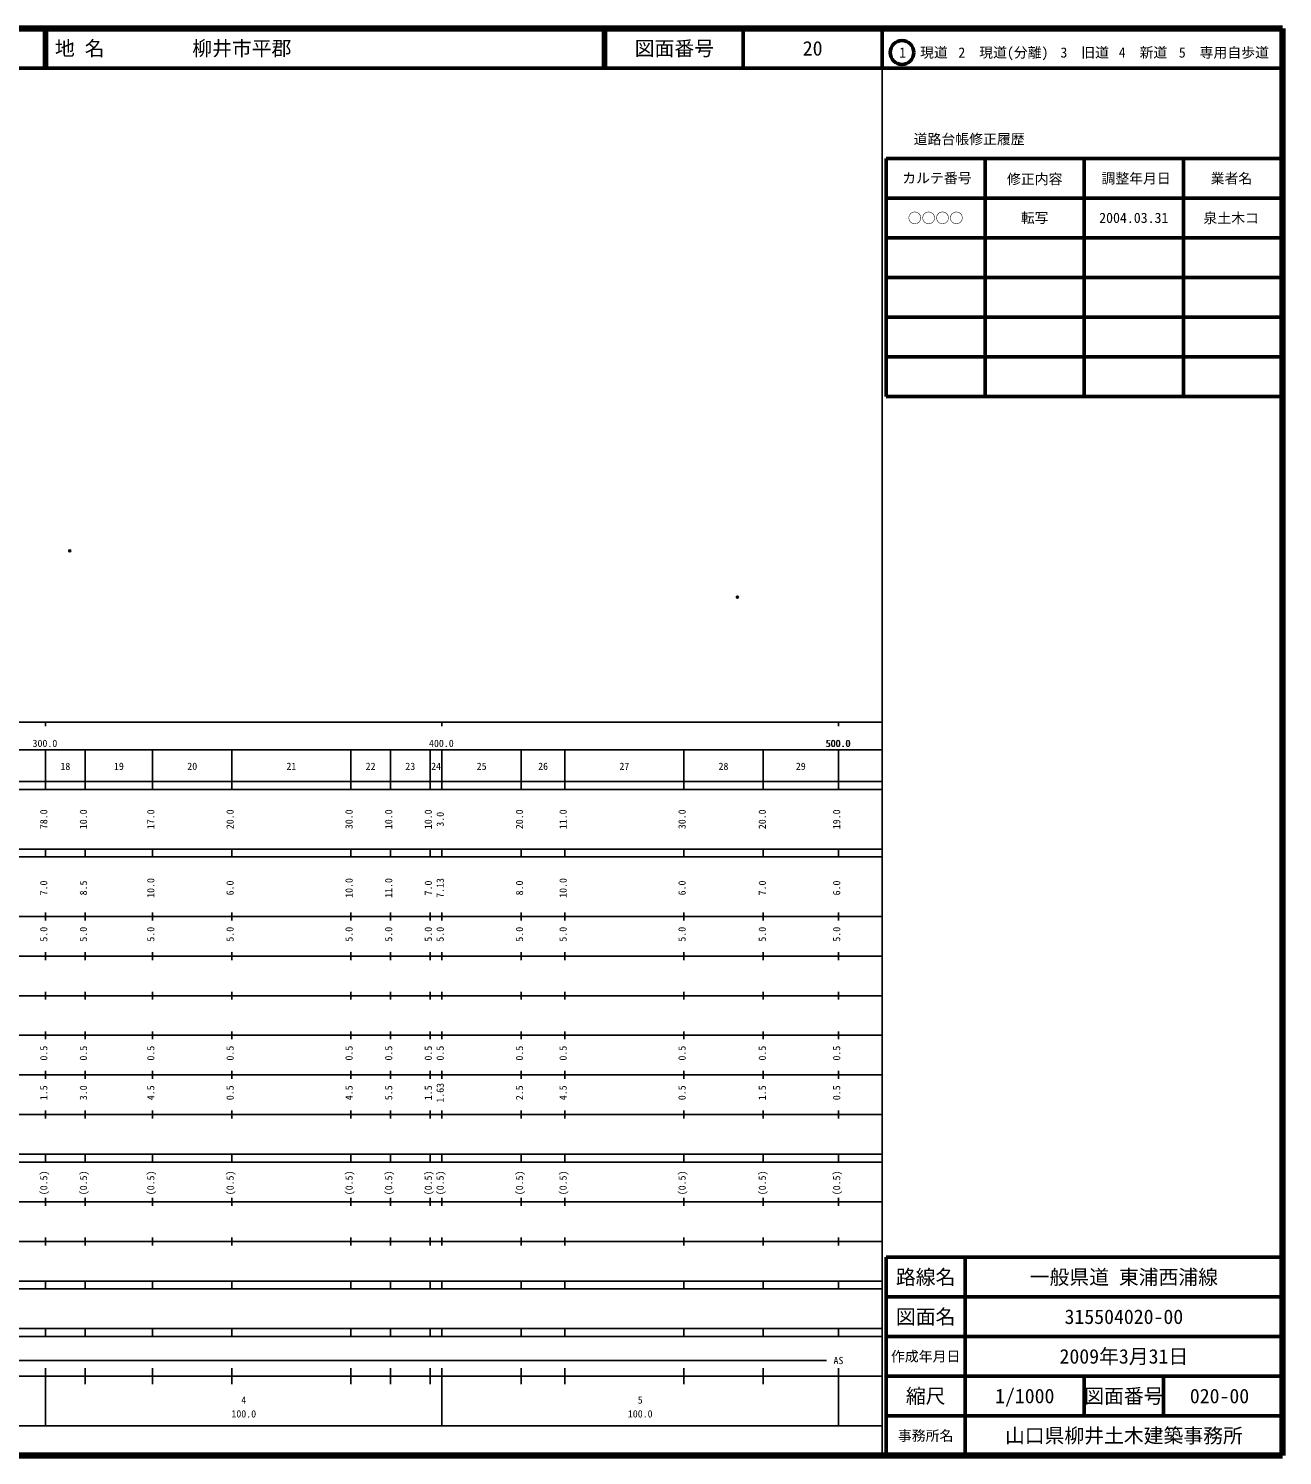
# Model space of a CAD drawing. Units: millimetres on the paper. Extents: x 40 to 680, y 20 to 380.
# Drawn here: x 363.7 to 680, y 20 to 380 of the extents above; entities that cross this region are included whole.
import ezdxf
from ezdxf.enums import TextEntityAlignment as Align

# ---------------------------------------------------------------- set-up
doc = ezdxf.new("R2010")
doc.units = ezdxf.units.MM
doc.header["$PDMODE"] = 32
doc.header["$PDSIZE"] = 0.5
doc.layers.add('M-OTRS', color=6, linetype='Continuous')
doc.layers.add('M-TTL-TXT', color=7, linetype='Continuous')
for name, color, linetype, lineweight in [('M-TTL', 2, 'Continuous', 140), ('M-TTL-BAND', 7, 'Continuous', 25), ('M-TTL-FRAM', 2, 'Continuous', 50), ('M-TTL-LINE', 7, 'Continuous', 50)]:
    doc.layers.add(name, color=color, linetype=linetype, lineweight=lineweight)
doc.styles.add('ＭＳ ゴシック', font='')
doc.styles.get('ＭＳ ゴシック').set_extended_font_data('MS Gothic')

msp = doc.modelspace()

# ---------------------------------------------------------------- linework, layer by layer
at = {"layer": 'M-OTRS'}
for p in [(374.087, 248.228), (542.506, 236.549)]:
    msp.add_point(p, dxfattribs=at)
at = {"layer": 'M-TTL'}
for p, q in [((680, 380), (40, 380)), ((680, 20), (680, 380)), ((40, 20), (680, 20))]:
    msp.add_line(p, q, dxfattribs=at)
at = {"layer": 'M-TTL-BAND'}
for p, q in [((579, 20), (579, 370)), ((40, 205), (579, 205)), ((368, 205), (368, 204)), ((468, 205), (468, 204)), ((568, 205), (568, 204)), ((68, 198), (579, 198)), ((368, 188), (368, 198)), ((378, 188), (378, 198)), ((395, 188), (395, 198)), ((415, 188), (415, 198)), ((445, 188), (445, 198)), ((455, 188), (455, 198)), ((465, 188), (465, 198)), ((468, 188), (468, 198)), ((488, 188), (488, 198)), ((499, 188), (499, 198)), ((529, 188), (529, 198)), ((549, 188), (549, 198)), ((568, 188), (568, 198)), ((40, 190), (579, 190)), ((40, 188), (579, 188)), ((40, 173), (579, 173)), ((368, 171), (368, 173)), ((378, 171), (378, 173)), ((395, 171), (395, 173)), ((415, 171), (415, 173)), ((445, 171), (445, 173)), ((455, 171), (455, 173)), ((465, 171), (465, 173)), ((468, 171), (468, 173)), ((488, 171), (488, 173)), ((499, 171), (499, 173)), ((529, 171), (529, 173)), ((549, 171), (549, 173)), ((568, 171), (568, 173)), ((40, 171), (579, 171)), ((40, 156), (579, 156)), ((368, 155), (368, 157)), ((378, 155), (378, 157)), ((395, 155), (395, 157)), ((415, 155), (415, 157)), ((445, 155), (445, 157)), ((455, 155), (455, 157)), ((465, 155), (465, 157)), ((468, 155), (468, 157)), ((488, 155), (488, 157)), ((499, 155), (499, 157)), ((529, 155), (529, 157)), ((549, 155), (549, 157)), ((568, 155), (568, 157)), ((46, 146), (579, 146)), ((368, 145), (368, 147)), ((378, 145), (378, 147)), ((395, 145), (395, 147)), ((415, 145), (415, 147)), ((445, 145), (445, 147)), ((455, 145), (455, 147)), ((465, 145), (465, 147)), ((468, 145), (468, 147)), ((488, 145), (488, 147)), ((499, 145), (499, 147)), ((529, 145), (529, 147)), ((549, 145), (549, 147)), ((568, 145), (568, 147)), ((368, 135), (368, 137)), ((378, 135), (378, 137)), ((395, 135), (395, 137)), ((415, 135), (415, 137)), ((445, 135), (445, 137)), ((455, 135), (455, 137)), ((465, 135), (465, 137)), ((468, 135), (468, 137)), ((488, 135), (488, 137)), ((499, 135), (499, 137)), ((529, 135), (529, 137)), ((549, 135), (549, 137)), ((568, 135), (568, 137)), ((52, 136), (579, 136)), ((46, 126), (579, 126)), ((368, 125), (368, 127)), ((378, 125), (378, 127)), ((395, 125), (395, 127)), ((415, 125), (415, 127)), ((445, 125), (445, 127)), ((455, 125), (455, 127)), ((465, 125), (465, 127)), ((468, 125), (468, 127)), ((488, 125), (488, 127)), ((499, 125), (499, 127)), ((529, 125), (529, 127)), ((549, 125), (549, 127)), ((568, 125), (568, 127)), ((52, 116), (579, 116)), ((368, 115), (368, 117)), ((378, 115), (378, 117)), ((395, 115), (395, 117)), ((415, 115), (415, 117)), ((445, 115), (445, 117)), ((455, 115), (455, 117)), ((465, 115), (465, 117)), ((468, 115), (468, 117)), ((488, 115), (488, 117)), ((499, 115), (499, 117)), ((529, 115), (529, 117)), ((549, 115), (549, 117)), ((568, 115), (568, 117)), ((46, 106), (579, 106)), ((368, 105), (368, 107)), ((378, 105), (378, 107)), ((395, 105), (395, 107)), ((415, 105), (415, 107)), ((445, 105), (445, 107)), ((455, 105), (455, 107)), ((465, 105), (465, 107)), ((468, 105), (468, 107)), ((488, 105), (488, 107)), ((499, 105), (499, 107)), ((529, 105), (529, 107)), ((549, 105), (549, 107)), ((568, 105), (568, 107)), ((40, 96), (579, 96)), ((40, 94), (579, 94)), ((368, 94), (368, 96)), ((378, 94), (378, 96)), ((395, 94), (395, 96)), ((415, 94), (415, 96)), ((445, 94), (445, 96)), ((455, 94), (455, 96)), ((465, 94), (465, 96)), ((468, 94), (468, 96)), ((488, 94), (488, 96)), ((499, 94), (499, 96)), ((529, 94), (529, 96)), ((549, 94), (549, 96)), ((568, 94), (568, 96)), ((49, 84), (579, 84)), ((368, 83), (368, 85)), ((378, 83), (378, 85)), ((395, 83), (395, 85)), ((415, 83), (415, 85)), ((445, 83), (445, 85)), ((455, 83), (455, 85)), ((465, 83), (465, 85)), ((468, 83), (468, 85)), ((488, 83), (488, 85)), ((499, 83), (499, 85)), ((529, 83), (529, 85)), ((549, 83), (549, 85)), ((568, 83), (568, 85)), ((40, 74), (579, 74)), ((368, 73), (368, 75)), ((378, 73), (378, 75)), ((395, 73), (395, 75)), ((415, 73), (415, 75)), ((445, 73), (445, 75)), ((455, 73), (455, 75)), ((465, 73), (465, 75)), ((468, 73), (468, 75)), ((488, 73), (488, 75)), ((499, 73), (499, 75)), ((529, 73), (529, 75)), ((549, 73), (549, 75)), ((568, 73), (568, 75)), ((40, 64), (579, 64)), ((40, 62), (579, 62)), ((368, 62), (368, 64)), ((378, 62), (378, 64)), ((395, 62), (395, 64)), ((415, 62), (415, 64)), ((445, 62), (445, 64)), ((455, 62), (455, 64)), ((465, 62), (465, 64)), ((468, 62), (468, 64)), ((488, 62), (488, 64)), ((499, 62), (499, 64)), ((529, 62), (529, 64)), ((549, 62), (549, 64)), ((568, 62), (568, 64)), ((40, 52), (579, 52)), ((368, 50), (368, 52)), ((378, 50), (378, 52)), ((395, 50), (395, 52)), ((415, 50), (415, 52)), ((445, 50), (445, 52)), ((455, 50), (455, 52)), ((465, 50), (465, 52)), ((468, 50), (468, 52)), ((488, 50), (488, 52)), ((499, 50), (499, 52)), ((529, 50), (529, 52)), ((549, 50), (549, 52)), ((568, 50), (568, 52)), ((40, 50), (579, 50)), ((71, 44), (565, 44)), ((40, 40), (579, 40)), ((368, 27.5), (368, 42)), ((378, 38), (378, 42)), ((395, 38), (395, 42)), ((415, 38), (415, 42)), ((445, 38), (445, 42)), ((455, 38), (455, 42)), ((465, 38), (465, 42)), ((468, 27.5), (468, 42)), ((488, 38), (488, 42)), ((499, 38), (499, 42)), ((529, 38), (529, 42)), ((549, 38), (549, 42)), ((568, 27.5), (568, 42)), ((68, 27.5), (579, 27.5))]:
    msp.add_line(p, q, dxfattribs=at)
at = {"layer": 'M-TTL-FRAM'}
for p, q in [((580, 347.197), (580, 287.197)), ((580, 347.197), (680, 347.197)), ((580, 287.197), (680, 287.197)), ((680, 70), (580, 70)), ((580, 70), (580, 20))]:
    msp.add_line(p, q, dxfattribs=at)
at = {"layer": 'M-TTL-LINE'}
for p, q in [((367.75, 380), (367.75, 370)), ((368.25, 380), (368.25, 370)), ((508.747, 380), (508.747, 370)), ((509.247, 380), (509.247, 370)), ((543.997, 380), (543.997, 370)), ((579, 380), (579, 370)), ((40, 370), (680, 370)), ((605, 347.197), (605, 287.197)), ((630, 347.197), (630, 287.197)), ((655, 347.197), (655, 287.197)), ((580, 337.197), (680, 337.197)), ((580, 327.197), (680, 327.197)), ((580, 317.197), (680, 317.197)), ((580, 307.197), (680, 307.197)), ((580, 297.197), (680, 297.197)), ((600, 70), (600, 20)), ((680, 60), (580, 60)), ((680, 50), (580, 50)), ((680, 40), (580, 40)), ((630, 40), (630, 30)), ((650, 40), (650, 30)), ((680, 30), (580, 30))]:
    msp.add_line(p, q, dxfattribs=at)
msp.add_circle((584.031, 373.958), 3, dxfattribs=at)

# ---------------------------------------------------------------- texts
at = {"layer": 'M-TTL-BAND', "style": 'ＭＳ ゴシック'}
for s, p in [('300.0', (367.844, 198.195)), ('400.0', (467.844, 198.195)), ('500.0', (567.844, 198.195)), ('500.0', (568, 198.195)), ('18', (373, 192.405)), ('19', (386.5, 192.405)), ('20', (405, 192.405)), ('21', (430, 192.405)), ('22', (450, 192.405)), ('23', (460, 192.405)), ('24', (466.5, 192.405)), ('25', (478, 192.405)), ('26', (493.5, 192.405)), ('27', (514, 192.405)), ('28', (539, 192.405)), ('29', (558.5, 192.405)), ('AS', (568, 42.5)), ('4', (418, 32.523)), ('5', (518, 32.523)), ('100.0', (418, 29.033)), ('100.0', (518, 29.033))]:
    msp.add_text(s, height=1.833, dxfattribs=at).set_placement(p, align=Align.BOTTOM_CENTER)
for s, p in [('78.0', (369, 180.5)), ('10.0', (379, 180.5)), ('17.0', (396, 180.5)), ('20.0', (416, 180.5)), ('30.0', (446, 180.5)), ('10.0', (456, 180.5)), ('10.0', (466, 180.5)), ('3.0', (469, 180.5)), ('20.0', (489, 180.5)), ('11.0', (500, 180.5)), ('30.0', (530, 180.5)), ('20.0', (550.25, 180.5)), ('19.0', (569, 180.5)), ('7.0', (369, 163.174)), ('8.5', (379, 163.174)), ('10.0', (396, 163.174)), ('6.0', (416, 163.174)), ('10.0', (446, 163.174)), ('11.0', (456, 163.174)), ('7.0', (466, 163.174)), ('7.13', (469, 163.174)), ('8.0', (489, 163.174)), ('10.0', (500, 163.174)), ('6.0', (530, 163.174)), ('7.0', (550.25, 163.174)), ('6.0', (569, 163.174)), ('5.0', (369, 151.5)), ('5.0', (379, 151.5)), ('5.0', (396, 151.5)), ('5.0', (416, 151.5)), ('5.0', (446, 151.5)), ('5.0', (456, 151.5)), ('5.0', (466, 151.5)), ('5.0', (469, 151.5)), ('5.0', (489, 151.5)), ('5.0', (500, 151.5)), ('5.0', (530, 151.5)), ('5.0', (550.25, 151.5)), ('5.0', (569, 151.5)), ('0.5', (369, 121.5)), ('0.5', (379, 121.5)), ('0.5', (396, 121.5)), ('0.5', (416, 121.5)), ('0.5', (446, 121.5)), ('0.5', (456, 121.5)), ('0.5', (466, 121.5)), ('0.5', (469, 121.5)), ('0.5', (489, 121.5)), ('0.5', (500, 121.5)), ('0.5', (530, 121.5)), ('0.5', (550.25, 121.5)), ('0.5', (569, 121.5)), ('1.5', (369, 111.5)), ('3.0', (379, 111.5)), ('4.5', (396, 111.5)), ('0.5', (416, 111.5)), ('4.5', (446, 111.5)), ('5.5', (456, 111.5)), ('1.5', (466, 111.5)), ('1.63', (469, 111.5)), ('2.5', (489, 111.5)), ('4.5', (500, 111.5)), ('0.5', (530, 111.5)), ('1.5', (550.25, 111.5)), ('0.5', (569, 111.5)), ('(0.5)', (369, 88.764)), ('(0.5)', (379, 88.764)), ('(0.5)', (396, 88.764)), ('(0.5)', (416, 88.764)), ('(0.5)', (446, 88.764)), ('(0.5)', (456, 88.764)), ('(0.5)', (466, 88.764)), ('(0.5)', (469, 88.764)), ('(0.5)', (489, 88.764)), ('(0.5)', (500, 88.764)), ('(0.5)', (530, 88.764)), ('(0.5)', (550.25, 88.764)), ('(0.5)', (569, 88.764))]:
    msp.add_text(s, height=1.833, rotation=90, dxfattribs=at).set_placement(p, align=Align.BOTTOM_CENTER)
at = {"layer": 'M-TTL-TXT', "style": 'ＭＳ ゴシック'}
for s, p in [('地 名', (370.38, 375)), ('柳井市平郡', (405.024, 375))]:
    msp.add_text(s, height=3.666, dxfattribs=at).set_placement(p, align=Align.MIDDLE_LEFT)
for s, height, p in [('図面番号', 3.666, (526.622, 375)), ('20', 3.666, (561.497, 375)), ('1\u3000現道', 2.566, (589.448, 373.958)), ('2\u3000現道(分離)', 2.566, (609.619, 373.958)), ('3\u3000旧道', 2.566, (630.121, 373.958)), ('4\u3000新道', 2.566, (644.824, 373.958)), ('5\u3000専用自歩道', 2.566, (665.228, 373.958)), ('道路台帳修正履歴', 2.566, (600.968, 352.113)), ('カルテ番号', 2.566, (592.839, 342.277)), ('修正内容', 2.566, (617.509, 342.023)), ('調整年月日', 2.566, (643.089, 342.197)), ('業者名', 2.566, (667.134, 342.197)), ('○○○○', 2.566, (592.5, 332.189)), ('転写', 2.566, (617.5, 332.245)), ('2004.03.31', 2.566, (642.5, 332.245)), ('泉土木コ', 2.566, (667.077, 332.189)), ('路線名', 3.666, (590, 65)), ('路線名', 3.666, (590, 65)), ('一般県道 東浦西浦線', 3.666, (640, 65)), ('図面名', 3.666, (590, 55)), ('図面名', 3.666, (590, 55)), ('315504020-00', 3.666, (640, 55)), ('2009年3月31日', 3.666, (640, 45)), ('作成年月日', 2.566, (590, 45)), ('作成年月日', 2.566, (590, 45)), ('縮尺', 3.666, (590, 35)), ('縮尺', 3.666, (590, 35)), ('1/1000', 3.666, (615, 35)), ('図面番号', 3.666, (640, 35)), ('図面番号', 3.666, (640, 35)), ('020-00', 3.666, (664.125, 35)), ('事務所名', 2.566, (590, 25)), ('事務所名', 2.566, (590, 25)), ('山口県柳井土木建築事務所', 3.666, (640, 25))]:
    msp.add_text(s, height=height, dxfattribs=at).set_placement(p, align=Align.MIDDLE_CENTER)

doc.saveas('drawing.dxf')
